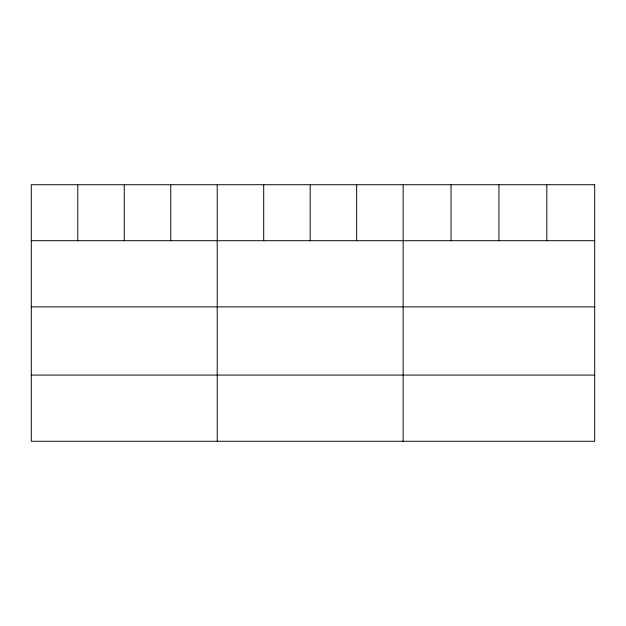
<?xml version="1.0" encoding="UTF-8"?>
<svg xmlns="http://www.w3.org/2000/svg" width="626" height="626" viewBox="0 0 626 626"><rect width="100%" height="100%" fill="white"/><g stroke="black" fill="none" stroke-linecap="round" stroke-linejoin="round"><path stroke-width="0.94" d="M31.3 240.705L594.7 240.705M31.3 306.889L594.7 306.889M31.3 375.084L594.7 375.084M546.811 184.725L546.811 240.705M498.922 184.725L498.922 240.705M451.033 184.725L451.033 240.705M403.144 184.725L403.144 441.275M356.663 184.725L356.663 240.705M310.183 184.725L310.183 240.705M263.702 184.725L263.702 240.705M217.222 184.725L217.222 441.275M170.741 184.725L170.741 240.705M124.261 184.725L124.261 240.705M77.781 184.725L77.781 240.705M594.7 184.725L31.3 184.725L31.3 441.275L594.7 441.275L594.7 184.725"/></g></svg>
